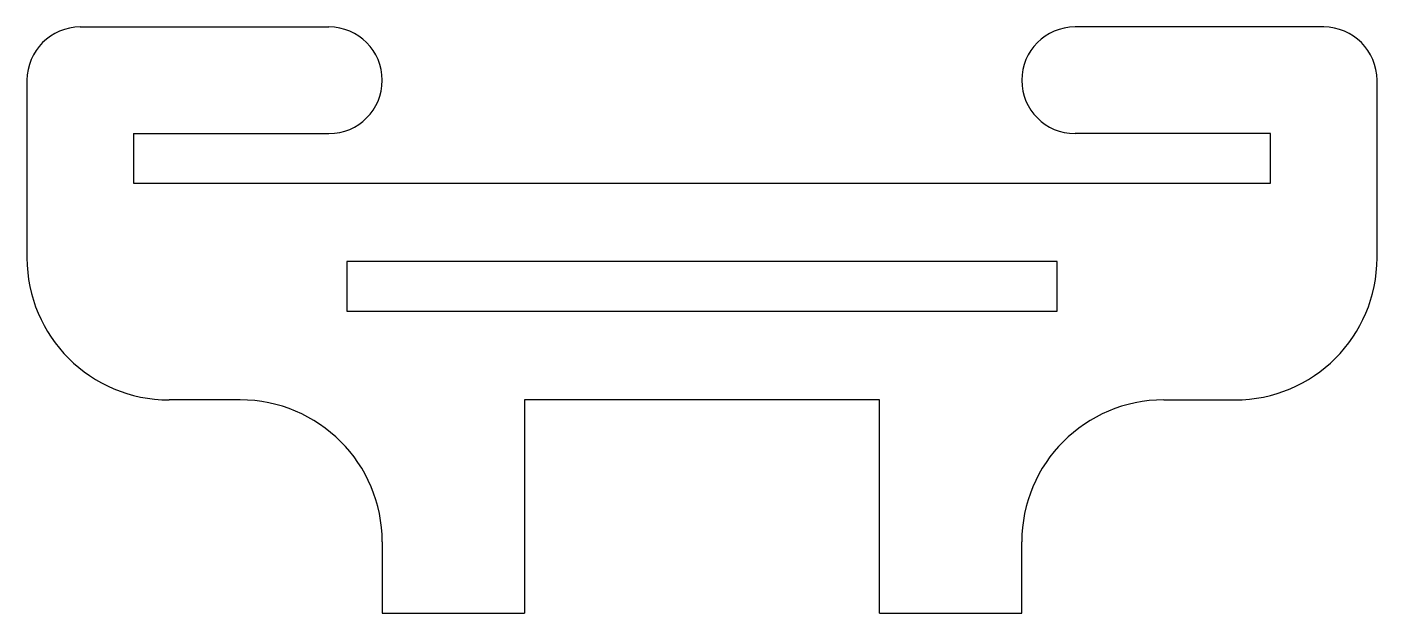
# Model space of a CAD drawing. Header units: millimetres. Extents: x 130.5 to 149.5, y 75.5 to 83.8.
import ezdxf

# ---------------------------------------------------------------- set-up
doc = ezdxf.new("R2010")
doc.units = ezdxf.units.MM
doc.layers.get('0').update_dxf_attribs({"lineweight": 25})

msp = doc.modelspace()

# ---------------------------------------------------------------- linework, layer by layer
for p, q in [((131.25, 83.75), (134.75, 83.75)), ((148.75, 83.75), (145.25, 83.75)), ((130.5, 83), (130.5, 80.5)), ((135.5, 83), (135.5, 83)), ((144.5, 83), (144.5, 83)), ((149.5, 80.5), (149.5, 83)), ((132, 82.25), (132, 81.55)), ((132, 82.25), (134.75, 82.25)), ((148, 82.25), (145.25, 82.25)), ((148, 81.55), (148, 82.25)), ((132, 81.55), (148, 81.55)), ((135, 80.45), (135, 79.75)), ((145, 80.45), (135, 80.45)), ((145, 79.75), (145, 80.45)), ((135, 79.75), (145, 79.75)), ((133.5, 78.5), (132.5, 78.5)), ((142.5, 78.5), (137.5, 78.5)), ((137.5, 78.5), (137.5, 75.5)), ((142.5, 75.5), (142.5, 78.5)), ((146.5, 78.5), (147.5, 78.5)), ((135.5, 76.5), (135.5, 75.5)), ((144.5, 75.5), (144.5, 76.5)), ((135.5, 75.5), (137.5, 75.5)), ((142.5, 75.5), (144.5, 75.5))]:
    msp.add_line(p, q)
for centre, radius, start, end in [((131.25, 83), 0.75, 90, 180), ((134.75, 83), 0.75, 0, 90), ((145.25, 83), 0.75, 90, 180), ((148.75, 83), 0.75, 0, 90), ((134.75, 83), 0.75, 270, 0), ((145.25, 83), 0.75, 180, 270), ((132.5, 80.5), 2, 180, 270), ((147.5, 80.5), 2, 270, 0), ((133.5, 76.5), 2, 0, 90), ((146.5, 76.5), 2, 90, 180)]:
    msp.add_arc(centre, radius, start, end)

doc.saveas('drawing.dxf')
